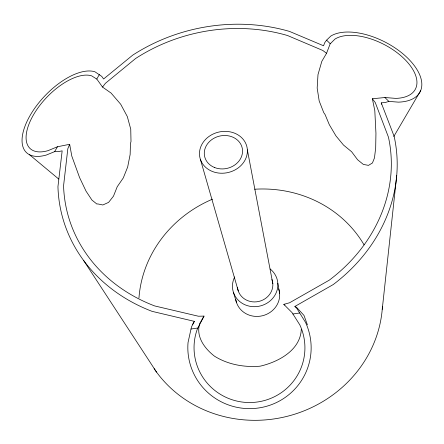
<?xml version="1.0" encoding="UTF-8"?>
<svg xmlns="http://www.w3.org/2000/svg" width="444" height="444" viewBox="0 0 444 444"><rect width="100%" height="100%" fill="white"/><g stroke="black" fill="none" stroke-linecap="round" stroke-linejoin="round"><path stroke-width="0.67" d="M301.298 329.226C300.521 350.111 278.643 361.816 260.589 366.084L259.429 366.25C243.917 367.416 227.844 364.524 214.541 356.216C205.011 348.873 196.093 337.262 199.439 324.553M382.24 309.335L396.731 175.424M191.014 329.021L188.04 342.513A61.666 60.933 4.4 0 0 260.173 407.731A61.666 60.933 4.4 0 0 305.494 322.305L296.803 308.364L294.883 306.449L333.178 284.593A170.718 148.224 -13 0 0 394.128 136.314L381.263 102.875L385.425 102.475L388.866 101.398L398.357 102.142A53.702 28.033 27.4 0 0 407.636 58.07A53.702 28.033 27.4 0 0 330.797 36.075L326.59 40.149L324.764 42.63L323.554 45.776L289.532 31.424A170.718 148.224 -13 0 0 132.701 55.156L103.602 78.982L101.732 76.374L94.916 71.778A53.58 25.63 -46.6 0 0 30.414 114.929A53.58 25.63 -46.6 0 0 46.326 155.039L54.634 151.637L58.175 151.659L62.16 150.843L57.948 186.641A170.718 148.224 -13 0 0 152.092 311.355L194.355 321.356L191.564 326.751L191.014 329.021L197.891 328.005L204.012 316.1L198.407 316.228L154.745 305.955A164.94 143.173 -13 0 1 63.57 185.797L67.821 148.723L69.653 144.3L57.465 146.759L48.013 150.655A48.163 23.038 -46.6 0 1 33.616 114.613A48.163 23.038 -46.6 0 1 91.692 75.868L96.886 79.16L102.547 87.08L111.089 93.079L120.701 104.246L127.311 116.556L130.747 129.193L131.002 141.447L130.447 143.695L130.142 154.484L127.672 167.005L123.288 177.939L117.222 186.741L113.481 196.154L108.608 202.381L102.814 204.978L97.691 203.907L96.914 204.068L91.925 200.05L86.042 191.148L79.598 177.611L71.789 156.055L69.653 144.3M326.551 53.297L330.142 43.878L335.004 39.055A48.274 25.191 27.4 0 1 404.162 58.752A48.274 25.191 27.4 0 1 395.721 98.385L384.92 97.519L372.366 98.768L374.808 110.667L375.946 133.305L375.685 147.902L374.47 157.898L372.438 162.981L368.476 165.373L363.309 164.402L357.587 159.74L351.626 151.748L343.495 145.049L335.93 135.875L329.315 124.686L325.08 114.552L323.731 112.582L319.181 100.949L317.171 88.067L317.993 74.609L321.806 61.383L326.551 53.297L322.816 50.472L287.523 35.52A164.94 143.173 -13 0 0 135.62 58.497L105.406 83.306L102.547 87.08M197.891 328.005L197.325 329.082A55.445 54.784 4.4 0 0 251.876 402.492A55.445 54.784 4.4 0 0 299.833 324.903L292.069 312.632L283.81 304.356L289.538 302.775L329.287 280.147A164.94 143.173 -13 0 0 388.45 137.163L375.258 102.547L372.366 98.768M192.679 324.331L194.355 321.356M200.766 321.778L204.012 316.1M54.634 151.637L57.465 146.759M96.753 79.054L99.378 74.531M393.773 136.524L420.651 90.681M199.511 323.909L200.449 322.311M292.874 313.997L299.567 313.009M294.883 306.449L296.625 307.387L304.001 315.451L307.398 324.841M283.81 304.356L284.909 305.017M29.532 154.734L58.73 179.054M326.59 40.149L330.242 43.74M384.92 97.519L388.866 101.398M83.539 260.356L156.516 372.078M233.505 292.59L236.535 302.625M200.466 159.596L238.267 290.964M247.364 149.856A24.12 20.763 -12.9 0 1 212.543 171.539A24.12 20.763 -12.9 0 1 210.384 135.52A24.12 20.763 -12.9 0 1 247.364 149.856L272.827 283.694M277.822 283.266L279.637 293.545M381.263 102.875L381.374 104.246M138.961 297.963A120.418 112.421 -14.6 0 1 212.537 199.156M254.684 189.227A120.418 112.421 -14.6 0 1 364.086 244.872M278.721 288.905A22.189 20.679 -14.4 0 1 262.426 315.762A22.189 20.679 -14.4 0 1 235.725 299.334M270.157 268.992A22.811 21.146 -14.2 0 1 273.51 297.341A22.811 21.146 -14.2 0 1 243.495 304.062A22.811 21.146 -14.2 0 1 234.693 276.939M271.928 279.487A17.793 16.495 -14.2 0 1 258.752 301.454A17.793 16.495 -14.2 0 1 237.49 287.346M382.439 306.61A124.115 115.973 -14.6 0 1 289.627 415.678A124.115 115.973 -14.6 0 1 154.124 368.675M214.68 167.56A19.264 16.578 -12.9 0 0 242.529 150.3A19.264 16.578 -12.9 0 0 213.037 138.789A19.264 16.578 -12.9 0 0 214.68 167.56"/></g></svg>
